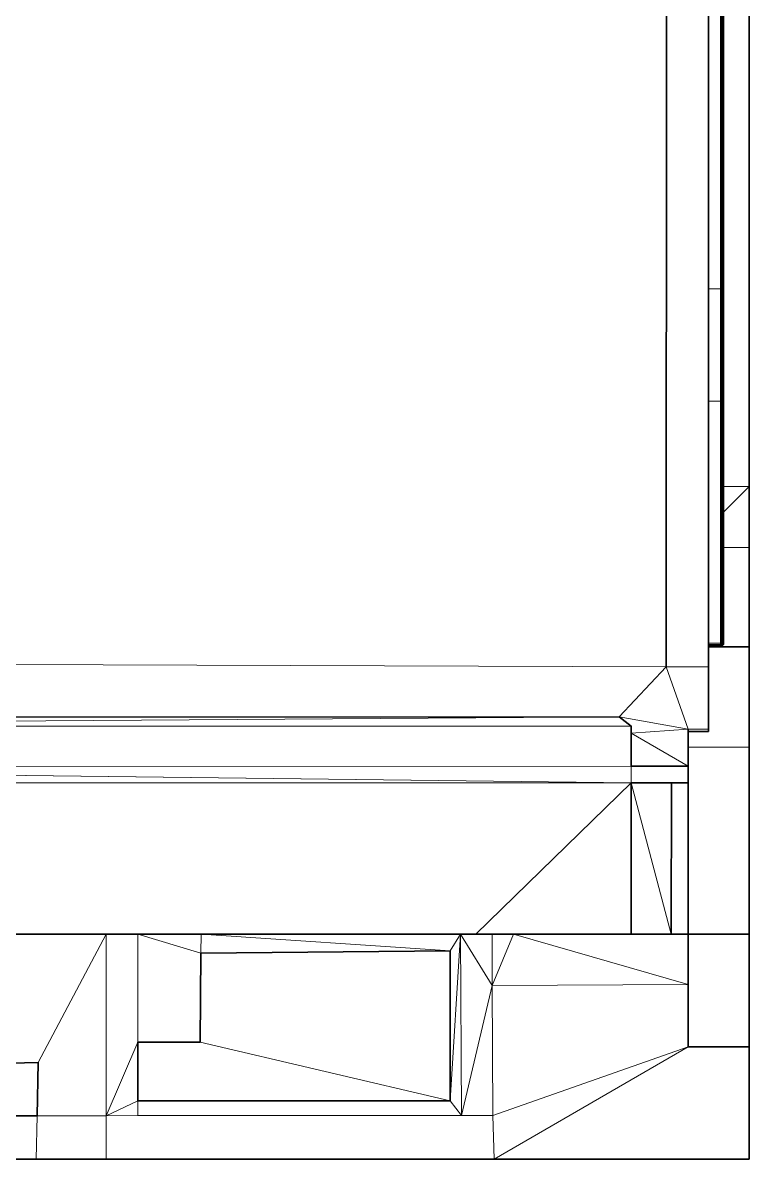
# Model space of a CAD drawing. Header units: inches. Extents: x 1 to 101, y 1 to 36.
# Drawn here: x 38.96 to 50.04, y 0.9 to 18.22 of the extents above; entities that cross this region are included whole.
import ezdxf

# ---------------------------------------------------------------- set-up
doc = ezdxf.new("R2010")
doc.units = ezdxf.units.IN
doc.header["$MEASUREMENT"] = 0
doc.layers.add('Default', color=7, linetype='Continuous')

msp = doc.modelspace()

# ---------------------------------------------------------------- linework, layer by layer
at = {"layer": 'Default', "color": 9, "lineweight": 0, "true_color": 0xcbcbcb, "transparency": 33554687}
for p, q in [((48.77, 8.401), (48.768, 33.414)), ((48.768, 33.414), (48.77, 8.401)), ((48.77, 8.401), (48.779, 33.409)), ((48.779, 33.409), (48.77, 8.401)), ((49.416, 14.165), (49.416, 30.178)), ((49.416, 30.178), (49.416, 14.165)), ((49.595, 30.178), (49.595, 14.165)), ((49.645, 14.165), (49.645, 20.593)), ((50.036, 20.593), (50.036, 11.15)), ((49.416, 12.452), (49.416, 14.165)), ((49.416, 14.165), (49.595, 14.165)), ((49.595, 14.165), (49.416, 14.165)), ((49.416, 14.165), (49.416, 12.452)), ((49.595, 14.165), (49.595, 12.452)), ((49.614, 12.452), (49.614, 14.165)), ((49.614, 14.165), (49.63, 14.165)), ((49.63, 14.165), (49.63, 12.452)), ((49.645, 12.452), (49.645, 14.165)), ((49.595, 12.452), (49.416, 12.452)), ((49.416, 8.762), (49.416, 12.452)), ((49.416, 12.452), (49.595, 12.452)), ((49.416, 12.452), (49.416, 8.762)), ((49.595, 12.452), (49.595, 8.762)), ((49.63, 12.452), (49.614, 12.452)), ((49.645, 11.15), (49.645, 12.452)), ((50.036, 11.15), (49.645, 11.15)), ((49.595, 8.762), (49.416, 8.762)), ((49.416, 8.762), (49.416, 8.743)), ((49.416, 8.727), (49.416, 8.743)), ((49.416, 8.743), (49.595, 8.743)), ((49.416, 8.743), (49.416, 8.727)), ((49.416, 8.716), (49.416, 8.727)), ((49.416, 8.727), (49.595, 8.727)), ((49.595, 8.727), (49.416, 8.727)), ((49.416, 8.727), (49.416, 8.716)), ((49.595, 8.716), (49.416, 8.716)), ((49.416, 8.716), (49.416, 8.712)), ((49.416, 8.712), (49.416, 8.708)), ((49.416, 8.708), (49.416, 8.401)), ((49.595, 8.743), (49.595, 8.727)), ((49.595, 8.727), (49.595, 8.716)), ((48.77, 8.401), (38.756, 8.438)), ((38.756, 8.438), (48.77, 8.401)), ((48.77, 8.401), (48.051, 7.643)), ((48.051, 7.643), (48.77, 8.401)), ((49.416, 8.401), (48.77, 8.401)), ((48.77, 8.401), (49.416, 8.401)), ((49.105, 7.455), (48.77, 8.401)), ((48.77, 8.401), (49.105, 7.455)), ((49.416, 8.401), (49.416, 7.455)), ((48.051, 7.643), (28.356, 7.631)), ((49.105, 7.455), (48.051, 7.643)), ((48.235, 7.501), (48.051, 7.643)), ((48.051, 7.643), (49.105, 7.455)), ((48.235, 7.392), (48.235, 7.501)), ((49.105, 7.455), (48.235, 7.392)), ((48.235, 7.392), (49.105, 7.455)), ((49.416, 7.455), (49.105, 7.455)), ((49.105, 7.455), (49.105, 7.418)), ((49.105, 6.888), (48.235, 7.392)), ((49.105, 7.418), (49.105, 7.177)), ((49.105, 7.177), (49.105, 6.888)), ((28.356, 6.878), (48.235, 6.888)), ((28.356, 6.878), (48.235, 6.637)), ((48.235, 6.637), (28.356, 6.878)), ((48.235, 6.888), (48.235, 6.637)), ((48.235, 6.637), (48.235, 6.888)), ((48.235, 6.888), (49.105, 6.888)), ((49.105, 6.888), (49.105, 6.637)), ((28.356, 6.637), (48.235, 6.637)), ((48.235, 6.637), (28.356, 6.637)), ((48.235, 6.637), (45.868, 4.332)), ((48.235, 4.332), (48.235, 6.637)), ((48.235, 6.637), (48.847, 4.332)), ((48.851, 6.637), (48.235, 6.637)), ((48.235, 6.637), (48.851, 6.637)), ((48.847, 4.332), (48.235, 6.637)), ((48.851, 6.637), (48.847, 4.332)), ((49.105, 6.637), (48.851, 6.637)), ((40.234, 4.332), (38.616, 4.332)), ((40.717, 4.332), (40.234, 4.332)), ((40.714, 2.683), (40.717, 4.332)), ((40.717, 4.332), (41.679, 4.041)), ((41.679, 4.041), (40.717, 4.332)), ((40.717, 4.332), (41.682, 4.332)), ((41.682, 4.332), (40.717, 4.332)), ((41.682, 4.332), (41.679, 4.041)), ((41.679, 4.041), (41.682, 4.332)), ((45.476, 4.076), (41.682, 4.332)), ((41.682, 4.332), (45.634, 4.332)), ((41.682, 4.332), (45.476, 4.076)), ((45.634, 4.332), (41.682, 4.332)), ((45.476, 1.789), (45.634, 4.332)), ((45.476, 4.076), (45.634, 4.332)), ((45.634, 4.332), (45.476, 1.789)), ((45.634, 4.332), (45.476, 4.076)), ((45.634, 4.332), (45.65, 1.565)), ((45.868, 4.332), (45.634, 4.332)), ((48.847, 4.332), (48.235, 4.332)), ((49.106, 3.561), (49.107, 4.332)), ((49.107, 4.332), (50.036, 4.332)), ((50.036, 4.332), (50.036, 2.614)), ((41.679, 4.041), (41.669, 2.683)), ((45.476, 4.076), (41.679, 4.041)), ((45.476, 1.789), (45.476, 4.076)), ((46.116, 3.546), (49.106, 3.561)), ((46.127, 1.565), (46.116, 3.546)), ((49.106, 3.561), (49.105, 2.614)), ((49.105, 2.614), (49.106, 3.561)), ((41.669, 2.683), (40.714, 2.683)), ((49.105, 2.614), (46.127, 1.565)), ((46.127, 1.565), (49.105, 2.614)), ((49.105, 2.614), (46.147, 0.901)), ((50.036, 2.614), (49.105, 2.614)), ((37.772, 2.348), (39.195, 2.372)), ((39.195, 2.372), (39.183, 1.562)), ((40.714, 1.565), (40.714, 1.789)), ((40.714, 1.789), (45.476, 1.789)), ((45.476, 1.789), (45.65, 1.565)), ((45.65, 1.565), (45.476, 1.789)), ((39.183, 1.562), (37.749, 1.561)), ((40.234, 1.563), (40.714, 1.565)), ((40.234, 0.902), (40.234, 1.563)), ((40.714, 1.565), (45.65, 1.565)), ((45.65, 1.565), (40.714, 1.565)), ((45.65, 1.565), (46.127, 1.565)), ((46.127, 1.565), (46.147, 0.901)), ((46.147, 0.901), (46.127, 1.565)), ((46.147, 0.901), (40.234, 0.902))]:
    msp.add_line(p, q, dxfattribs=at).dxf.unprotected_set("ltscale", 0)
at = {"layer": 'Default', "color": 7, "lineweight": 15, "ltscale": 5.332711, "transparency": 33554687}
for p, q in [((48.768, 33.414), (48.77, 8.401)), ((49.595, 14.165), (49.595, 30.178)), ((49.614, 30.178), (49.614, 14.165)), ((49.63, 14.165), (49.63, 30.178)), ((49.641, 14.165), (49.641, 30.178)), ((49.416, 14.165), (49.595, 14.165)), ((49.595, 14.165), (49.614, 14.165)), ((49.595, 12.452), (49.595, 14.165)), ((49.614, 14.165), (49.614, 12.452)), ((49.63, 14.165), (49.614, 14.165)), ((49.641, 14.165), (49.63, 14.165)), ((49.63, 12.452), (49.63, 14.165)), ((49.645, 14.165), (49.641, 14.165)), ((49.641, 12.452), (49.641, 14.165)), ((49.595, 12.452), (49.416, 12.452)), ((49.614, 12.452), (49.595, 12.452)), ((49.595, 8.762), (49.595, 12.452)), ((49.614, 12.452), (49.63, 12.452)), ((49.614, 8.762), (49.614, 12.452)), ((49.63, 12.452), (49.641, 12.452)), ((49.63, 8.762), (49.63, 12.452)), ((49.641, 12.452), (49.645, 12.452)), ((49.641, 8.762), (49.641, 12.452)), ((50.036, 11.15), (49.645, 11.15)), ((50.036, 10.22), (49.645, 10.22)), ((49.416, 8.762), (49.595, 8.762)), ((49.595, 8.743), (49.416, 8.743)), ((49.595, 8.727), (49.416, 8.727)), ((49.595, 8.716), (49.416, 8.716)), ((49.595, 8.762), (49.595, 8.743)), ((49.614, 8.762), (49.595, 8.762)), ((49.595, 8.743), (49.614, 8.744)), ((49.595, 8.727), (49.595, 8.743)), ((49.595, 8.727), (49.612, 8.728)), ((49.595, 8.716), (49.595, 8.727)), ((49.614, 8.72), (49.595, 8.716)), ((49.595, 8.712), (49.595, 8.716)), ((49.612, 8.728), (49.614, 8.744)), ((49.612, 8.728), (49.625, 8.733)), ((49.614, 8.72), (49.612, 8.728)), ((49.63, 8.762), (49.614, 8.762)), ((49.614, 8.744), (49.614, 8.762)), ((49.614, 8.744), (49.629, 8.745)), ((49.629, 8.728), (49.614, 8.72)), ((49.614, 8.716), (49.614, 8.72)), ((49.625, 8.733), (49.629, 8.745)), ((49.629, 8.728), (49.625, 8.733)), ((49.629, 8.745), (49.63, 8.762)), ((49.629, 8.745), (49.637, 8.744)), ((49.637, 8.744), (49.629, 8.728)), ((49.63, 8.727), (49.629, 8.728)), ((49.641, 8.762), (49.63, 8.762)), ((49.641, 8.762), (49.637, 8.744)), ((49.637, 8.744), (49.641, 8.743)), ((49.645, 8.762), (49.641, 8.762)), ((48.77, 8.401), (38.756, 8.438)), ((49.105, 7.455), (48.77, 8.401)), ((48.77, 8.401), (49.416, 8.401)), ((28.356, 7.501), (48.235, 7.501)), ((49.105, 7.455), (48.235, 7.392)), ((49.416, 7.455), (49.105, 7.455)), ((50.036, 7.177), (49.105, 7.177)), ((28.356, 6.878), (48.235, 6.888)), ((48.235, 6.888), (48.235, 6.637)), ((48.235, 6.637), (28.356, 6.637)), ((45.868, 4.332), (48.235, 6.637)), ((40.234, 4.332), (39.195, 2.372)), ((40.234, 4.332), (40.234, 1.563)), ((40.714, 2.683), (40.717, 4.332)), ((40.717, 4.332), (41.679, 4.041)), ((41.679, 4.041), (41.682, 4.332)), ((45.476, 4.076), (45.634, 4.332)), ((45.634, 4.332), (45.65, 1.565)), ((46.119, 4.332), (46.116, 3.546)), ((46.116, 3.546), (46.443, 4.332)), ((45.65, 1.565), (46.116, 3.546)), ((46.116, 3.546), (49.106, 3.561)), ((46.127, 1.565), (46.116, 3.546)), ((40.234, 1.563), (40.714, 2.683)), ((41.669, 2.683), (45.476, 1.789)), ((49.105, 2.614), (46.127, 1.565)), ((46.147, 0.901), (49.105, 2.614)), ((40.234, 1.563), (40.714, 1.789)), ((40.714, 1.789), (40.714, 1.565)), ((45.65, 1.565), (45.476, 1.789)), ((39.167, 0.902), (39.183, 1.562)), ((39.183, 1.562), (40.234, 1.563)), ((40.234, 1.563), (40.714, 1.565)), ((40.234, 0.902), (40.234, 1.563)), ((40.714, 1.565), (45.65, 1.565)), ((45.65, 1.565), (46.127, 1.565)), ((46.127, 1.565), (46.147, 0.901))]:
    msp.add_line(p, q, dxfattribs=at)
at = {"layer": 'Default', "color": 7, "lineweight": 35, "ltscale": 5.332711, "transparency": 33554687}
for p, q in [((48.77, 8.401), (48.779, 33.409)), ((49.416, 14.165), (49.416, 30.178)), ((49.645, 14.165), (49.645, 20.593)), ((50.036, 11.15), (50.036, 20.593)), ((49.416, 12.452), (49.416, 14.165)), ((49.645, 12.452), (49.645, 14.165)), ((49.416, 8.762), (49.416, 12.452)), ((49.645, 12.452), (49.645, 11.15)), ((49.645, 11.15), (49.645, 10.759)), ((50.036, 10.22), (50.036, 11.15)), ((49.645, 10.759), (49.645, 10.22)), ((49.645, 10.22), (49.645, 8.762)), ((50.036, 8.708), (50.036, 10.22)), ((49.416, 8.743), (49.416, 8.762)), ((49.416, 8.727), (49.416, 8.743)), ((49.416, 8.716), (49.416, 8.727)), ((49.416, 8.712), (49.416, 8.716)), ((49.416, 8.712), (49.595, 8.712)), ((49.416, 8.708), (49.416, 8.712)), ((50.036, 8.708), (49.416, 8.708)), ((49.416, 8.401), (49.416, 8.708)), ((49.595, 8.712), (49.614, 8.716)), ((49.614, 8.716), (49.63, 8.727)), ((49.63, 8.727), (49.641, 8.743)), ((49.641, 8.743), (49.645, 8.762)), ((50.036, 7.177), (50.036, 8.708)), ((48.051, 7.643), (48.77, 8.401)), ((49.416, 8.401), (49.416, 7.455)), ((28.356, 7.631), (48.051, 7.643)), ((48.051, 7.643), (48.235, 7.501)), ((48.235, 7.501), (48.235, 7.392)), ((49.105, 7.418), (49.105, 7.455)), ((49.416, 7.432), (49.416, 7.455)), ((48.235, 7.392), (48.235, 6.888)), ((49.105, 7.177), (49.105, 7.418)), ((49.105, 7.418), (49.416, 7.418)), ((49.416, 7.418), (49.416, 7.432)), ((49.105, 7.177), (49.105, 6.888)), ((50.036, 4.332), (50.036, 7.177)), ((49.105, 6.888), (48.235, 6.888)), ((49.105, 6.637), (49.105, 6.888)), ((48.235, 6.637), (48.235, 4.332)), ((48.235, 6.637), (48.851, 6.637)), ((48.851, 6.637), (48.847, 4.332)), ((48.851, 6.637), (49.105, 6.637)), ((49.105, 6.486), (49.105, 6.637)), ((49.107, 4.332), (49.105, 6.486)), ((38.616, 4.332), (40.234, 4.332)), ((40.234, 4.332), (40.717, 4.332)), ((40.717, 4.332), (41.682, 4.332)), ((41.682, 4.332), (45.634, 4.332)), ((45.634, 4.332), (45.868, 4.332)), ((45.868, 4.332), (46.119, 4.332)), ((46.119, 4.332), (46.443, 4.332)), ((46.443, 4.332), (48.235, 4.332)), ((48.847, 4.332), (48.235, 4.332)), ((49.107, 4.332), (48.847, 4.332)), ((49.107, 4.332), (49.106, 3.561)), ((49.107, 4.332), (50.036, 4.332)), ((50.036, 2.614), (50.036, 4.332)), ((41.679, 4.041), (41.669, 2.683)), ((45.476, 4.076), (41.679, 4.041)), ((45.476, 1.789), (45.476, 4.076)), ((49.106, 3.561), (49.105, 2.614)), ((40.714, 2.683), (41.669, 2.683)), ((40.714, 2.683), (40.714, 1.789)), ((49.105, 2.614), (50.036, 2.614)), ((50.036, 2.614), (50.036, 0.9)), ((39.195, 2.372), (37.772, 2.348)), ((39.195, 2.372), (39.183, 1.562)), ((45.476, 1.789), (40.714, 1.789)), ((37.749, 1.561), (39.183, 1.562)), ((37.729, 0.902), (39.167, 0.902)), ((40.234, 0.902), (39.167, 0.902)), ((46.147, 0.901), (40.234, 0.902)), ((46.147, 0.901), (50.036, 0.9))]:
    msp.add_line(p, q, dxfattribs=at)
at = {"layer": 'Default', "color": 9, "lineweight": 0, "true_color": 0xc9c9c9, "transparency": 33554687}
for p, q in [((49.595, 14.165), (49.595, 30.178)), ((49.614, 30.178), (49.614, 14.165)), ((49.614, 14.165), (49.595, 14.165)), ((49.595, 14.165), (49.614, 14.165)), ((49.595, 12.452), (49.595, 14.165)), ((49.614, 14.165), (49.614, 12.452)), ((49.614, 12.452), (49.595, 12.452)), ((49.595, 12.452), (49.614, 12.452)), ((49.595, 8.762), (49.595, 12.452)), ((49.614, 12.452), (49.614, 8.762)), ((49.416, 8.743), (49.416, 8.762)), ((49.416, 8.762), (49.595, 8.762)), ((49.595, 8.743), (49.416, 8.743)), ((49.614, 8.762), (49.595, 8.762)), ((49.595, 8.762), (49.595, 8.743))]:
    msp.add_line(p, q, dxfattribs=at).dxf.unprotected_set("ltscale", 0)
at = {"layer": 'Default', "color": 254, "lineweight": 0, "true_color": 0xcccccc, "transparency": 33554687}
for p, q in [((49.614, 14.165), (49.614, 30.178)), ((49.63, 14.165), (49.63, 30.178)), ((49.63, 30.178), (49.63, 14.165)), ((49.641, 30.178), (49.641, 14.165)), ((49.641, 14.165), (49.641, 30.178)), ((49.645, 20.593), (49.645, 14.165)), ((49.63, 14.165), (49.614, 14.165)), ((49.641, 14.165), (49.63, 14.165)), ((49.645, 14.165), (49.641, 14.165)), ((28.356, 7.501), (48.235, 7.501)), ((48.235, 7.501), (48.235, 7.392)), ((48.235, 7.392), (48.235, 6.888)), ((48.235, 6.888), (48.235, 7.392)), ((48.235, 7.392), (49.105, 6.888)), ((48.235, 6.888), (28.356, 6.878)), ((49.105, 6.888), (48.235, 6.888)), ((38.616, 4.332), (40.234, 4.332)), ((39.195, 2.372), (40.234, 4.332)), ((40.234, 4.332), (39.195, 2.372)), ((40.234, 4.332), (40.234, 1.563)), ((41.669, 2.683), (41.679, 4.041)), ((41.679, 4.041), (45.476, 4.076)), ((45.476, 4.076), (45.476, 1.789)), ((40.714, 1.789), (40.714, 2.683)), ((40.714, 2.683), (41.669, 2.683)), ((41.669, 2.683), (45.476, 1.789)), ((45.476, 1.789), (41.669, 2.683)), ((46.147, 0.901), (49.105, 2.614)), ((49.105, 2.614), (50.036, 2.614)), ((50.036, 2.614), (50.036, 0.9)), ((39.195, 2.372), (37.772, 2.348)), ((39.183, 1.562), (39.195, 2.372)), ((45.476, 1.789), (40.714, 1.789)), ((37.749, 1.561), (39.183, 1.562)), ((39.183, 1.562), (39.167, 0.902)), ((39.167, 0.902), (39.183, 1.562)), ((39.183, 1.562), (40.234, 1.563)), ((40.234, 1.563), (39.183, 1.562)), ((40.234, 1.563), (40.234, 0.902)), ((39.167, 0.902), (37.729, 0.902)), ((40.234, 0.902), (39.167, 0.902)), ((50.036, 0.9), (46.147, 0.901))]:
    msp.add_line(p, q, dxfattribs=at).dxf.unprotected_set("ltscale", 0)
at = {"layer": 'Default', "color": 253, "lineweight": 0, "true_color": 0xb4b4b4, "transparency": 33554687}
for p, q in [((49.63, 12.452), (49.63, 14.165)), ((49.63, 14.165), (49.641, 14.165)), ((49.641, 12.452), (49.641, 14.165)), ((49.641, 14.165), (49.645, 14.165)), ((49.641, 14.165), (49.641, 12.452)), ((49.645, 14.165), (49.645, 12.452)), ((49.63, 8.762), (49.63, 12.452)), ((49.63, 12.452), (49.641, 12.452)), ((49.641, 12.452), (49.63, 12.452)), ((49.641, 12.452), (49.641, 8.762)), ((49.641, 8.762), (49.641, 12.452)), ((49.641, 12.452), (49.645, 12.452)), ((49.645, 12.452), (49.641, 12.452)), ((49.645, 12.452), (49.645, 11.15)), ((49.645, 11.15), (49.645, 10.759)), ((49.645, 10.759), (49.645, 10.22)), ((49.645, 10.22), (49.645, 8.762)), ((49.641, 8.762), (49.63, 8.762)), ((49.645, 8.762), (49.641, 8.762))]:
    msp.add_line(p, q, dxfattribs=at).dxf.unprotected_set("ltscale", 0)
at = {"layer": 'Default', "color": 252, "lineweight": 0, "true_color": 0x8c8c8c, "transparency": 33554687}
for p, q in [((49.614, 12.452), (49.63, 12.452)), ((49.614, 8.762), (49.614, 12.452)), ((49.63, 12.452), (49.63, 8.762)), ((49.645, 10.759), (50.036, 11.15)), ((50.036, 11.15), (50.036, 10.22)), ((49.645, 10.22), (49.645, 10.759)), ((50.036, 10.22), (49.645, 10.22)), ((49.63, 8.762), (49.614, 8.762))]:
    msp.add_line(p, q, dxfattribs=at).dxf.unprotected_set("ltscale", 0)
at = {"layer": 'Default', "color": 252, "lineweight": 0, "true_color": 0x8a8a8a, "transparency": 33554687}
for p, q in [((49.645, 11.15), (50.036, 11.15)), ((50.036, 11.15), (49.645, 10.759)), ((49.645, 10.759), (49.645, 11.15)), ((45.65, 1.565), (45.634, 4.332)), ((45.634, 4.332), (46.116, 3.546)), ((45.65, 1.565), (46.116, 3.546)), ((46.116, 3.546), (45.65, 1.565)), ((46.116, 3.546), (46.127, 1.565)), ((46.127, 1.565), (45.65, 1.565))]:
    msp.add_line(p, q, dxfattribs=at).dxf.unprotected_set("ltscale", 0)
at = {"layer": 'Default', "color": 252, "lineweight": 0, "true_color": 0x8f8f8f, "transparency": 33554687}
for p, q in [((49.645, 8.762), (49.645, 10.22)), ((49.645, 10.22), (50.036, 10.22)), ((50.036, 10.22), (50.036, 8.708)), ((49.416, 8.712), (49.416, 8.716)), ((49.416, 8.716), (49.595, 8.716)), ((49.416, 8.708), (49.416, 8.712)), ((49.416, 8.712), (49.595, 8.712)), ((49.595, 8.712), (49.416, 8.712)), ((50.036, 8.708), (49.416, 8.708)), ((49.416, 8.401), (49.416, 8.708)), ((49.416, 8.708), (50.036, 8.708)), ((49.595, 8.712), (49.614, 8.716)), ((49.595, 8.716), (49.595, 8.712)), ((49.614, 8.716), (49.63, 8.727)), ((49.63, 8.727), (49.641, 8.743)), ((49.641, 8.743), (49.645, 8.762)), ((50.036, 8.708), (50.036, 7.177)), ((49.416, 7.455), (49.416, 8.401)), ((49.416, 7.432), (49.416, 7.455)), ((49.105, 7.177), (49.105, 7.418)), ((49.105, 7.418), (49.416, 7.418)), ((49.416, 7.418), (49.416, 7.432)), ((50.036, 7.177), (49.105, 7.177)), ((49.105, 6.888), (49.105, 7.177)), ((49.105, 7.177), (50.036, 7.177)), ((50.036, 7.177), (50.036, 4.332)), ((49.105, 6.637), (49.105, 6.888)), ((49.105, 6.486), (49.105, 6.637)), ((49.107, 4.332), (49.105, 6.486)), ((50.036, 4.332), (49.107, 4.332))]:
    msp.add_line(p, q, dxfattribs=at).dxf.unprotected_set("ltscale", 0)
at = {"layer": 'Default', "color": 8, "lineweight": 0, "true_color": 0x7b7b7b, "transparency": 33554687}
for p, q in [((28.356, 7.501), (48.051, 7.643)), ((48.051, 7.643), (48.235, 7.501)), ((48.235, 7.501), (28.356, 7.501))]:
    msp.add_line(p, q, dxfattribs=at).dxf.unprotected_set("ltscale", 0)
at = {"layer": 'Default', "color": 8, "lineweight": 0, "true_color": 0x777777, "transparency": 33554687}
for p, q in [((28.356, 7.631), (48.051, 7.643)), ((48.051, 7.643), (28.356, 7.501))]:
    msp.add_line(p, q, dxfattribs=at).dxf.unprotected_set("ltscale", 0)
at = {"layer": 'Default', "color": 251, "lineweight": 0, "true_color": 0x5d5d5d, "transparency": 33554687}
for p, q in [((49.105, 7.455), (49.416, 7.455)), ((49.105, 7.418), (49.105, 7.455)), ((49.416, 7.455), (49.416, 7.432)), ((49.416, 7.418), (49.105, 7.418)), ((49.416, 7.432), (49.416, 7.418))]:
    msp.add_line(p, q, dxfattribs=at).dxf.unprotected_set("ltscale", 0)
at = {"layer": 'Default', "color": 253, "lineweight": 0, "true_color": 0xb3b3b3, "transparency": 33554687}
for p, q in [((45.868, 4.332), (48.235, 6.637)), ((48.235, 6.637), (48.235, 4.332)), ((46.119, 4.332), (45.868, 4.332)), ((46.443, 4.332), (46.119, 4.332)), ((48.235, 4.332), (46.443, 4.332))]:
    msp.add_line(p, q, dxfattribs=at).dxf.unprotected_set("ltscale", 0)
at = {"layer": 'Default', "color": 9, "lineweight": 0, "true_color": 0xc6c6c6, "transparency": 33554687}
for p, q in [((48.847, 4.332), (48.851, 6.637)), ((48.851, 6.637), (49.105, 6.637)), ((49.105, 6.637), (49.105, 6.486)), ((49.105, 6.486), (49.107, 4.332)), ((49.107, 4.332), (48.847, 4.332))]:
    msp.add_line(p, q, dxfattribs=at).dxf.unprotected_set("ltscale", 0)
at = {"layer": 'Default', "color": 252, "lineweight": 0, "true_color": 0x8b8b8b, "transparency": 33554687}
for p, q in [((40.234, 1.563), (40.234, 4.332)), ((40.234, 4.332), (40.717, 4.332)), ((40.717, 4.332), (40.714, 2.683)), ((46.443, 4.332), (46.116, 3.546)), ((46.116, 3.546), (46.119, 4.332)), ((46.119, 4.332), (46.443, 4.332)), ((40.234, 1.563), (40.714, 2.683)), ((40.714, 2.683), (40.234, 1.563)), ((40.714, 2.683), (40.714, 1.789)), ((40.234, 1.563), (40.714, 1.789)), ((40.714, 1.789), (40.234, 1.563)), ((40.714, 1.789), (40.714, 1.565)), ((40.714, 1.565), (40.234, 1.563))]:
    msp.add_line(p, q, dxfattribs=at).dxf.unprotected_set("ltscale", 0)
at = {"layer": 'Default', "color": 252, "lineweight": 0, "true_color": 0x868686, "transparency": 33554687}
for p, q in [((46.116, 3.546), (45.634, 4.332)), ((45.634, 4.332), (45.868, 4.332)), ((45.868, 4.332), (46.119, 4.332)), ((46.119, 4.332), (46.116, 3.546))]:
    msp.add_line(p, q, dxfattribs=at).dxf.unprotected_set("ltscale", 0)
at = {"layer": 'Default', "color": 253, "lineweight": 0, "true_color": 0xb0b0b0, "transparency": 33554687}
for p, q in [((46.116, 3.546), (46.443, 4.332)), ((46.443, 4.332), (49.106, 3.561)), ((49.106, 3.561), (46.116, 3.546))]:
    msp.add_line(p, q, dxfattribs=at).dxf.unprotected_set("ltscale", 0)
at = {"layer": 'Default', "color": 253, "lineweight": 0, "true_color": 0xafafaf, "transparency": 33554687}
for p, q in [((49.106, 3.561), (46.443, 4.332)), ((46.443, 4.332), (48.235, 4.332)), ((48.235, 4.332), (48.847, 4.332)), ((48.847, 4.332), (49.107, 4.332)), ((49.107, 4.332), (49.106, 3.561))]:
    msp.add_line(p, q, dxfattribs=at).dxf.unprotected_set("ltscale", 0)

doc.saveas('drawing.dxf')
